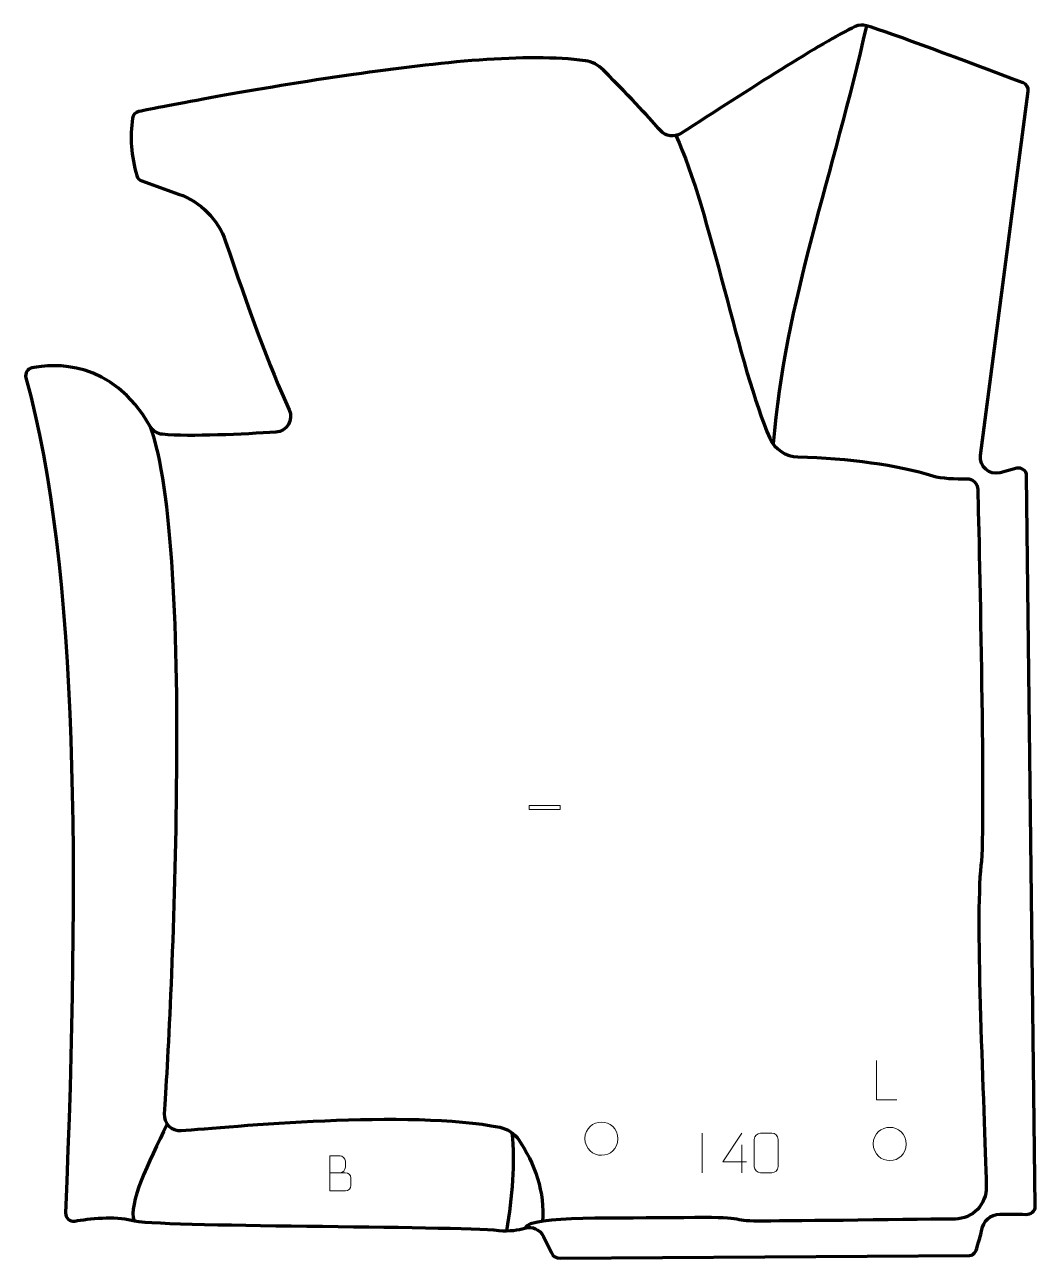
# Model space of a CAD drawing. Header units: millimetres. Extents: x -328 to 313, y -428 to 354.
import ezdxf

# ---------------------------------------------------------------- set-up
doc = ezdxf.new("R2010")
doc.units = ezdxf.units.MM
doc.header["$MEASUREMENT"] = 0
doc.layers.add('layer 1', color=7, linetype='Continuous')
doc.layers.add('layer 2', color=7, linetype='Continuous')

msp = doc.modelspace()

# ---------------------------------------------------------------- linework, layer by layer
at = {"layer": 'layer 1', "color": 230, "lineweight": 200}
msp.add_open_spline([(-302.3081, -399.1017), (-293.633, -183.1362), (-293.8443, 8.4381), (-327.4933, 130.5327), (-327.4933, 130.5327), (-328.2655, 133.3355), (-326.5115, 136.2008), (-323.6642, 136.7786), (-323.6642, 136.7786), (-310.0823, 139.5352), (-272.9676, 142.4072), (-248.5977, 99.6777), (-248.5977, 99.6777), (-246.9802, 96.8417), (-244.0934, 94.9642), (-240.8451, 94.6566), (-240.8451, 94.6566), (-223.3759, 93.0021), (-188.7976, 94.7832), (-168.9701, 96.0522), (-168.9701, 96.0522), (-161.9597, 96.5009), (-157.5856, 103.8514), (-160.5331, 110.2324), (-160.5331, 110.2324), (-172.9315, 137.0711), (-186.8782, 175.9221), (-200.8309, 216.8779), (-200.8309, 216.8779), (-205.6318, 230.9703), (-216.6212, 242.0853), (-230.6494, 247.0453), (-230.6494, 247.0453), (-230.6494, 247.0453), (-254.0432, 255.3169), (-254.0432, 255.3169), (-254.0432, 255.3169), (-255.5764, 255.8591), (-256.7564, 257.1132), (-257.1938, 258.681), (-257.1938, 258.681), (-260.6415, 271.0434), (-261.6417, 283.2103), (-259.881, 295.1568), (-259.881, 295.1568), (-259.5744, 297.2382), (-257.9869, 298.8998), (-255.926, 299.3167), (-255.926, 299.3167), (-241.5411, 302.2272), (-183.0354, 313.812), (-119.6913, 322.835), (-119.6913, 322.835), (-66.3037, 330.4399), (-9.4797, 336.7204), (27.2631, 331.4774), (27.2631, 331.4774), (31.5585, 330.8646), (35.5298, 328.8425), (38.5848, 325.7596), (38.5848, 325.7596), (57.6031, 306.5681), (68.9047, 294.114), (74.8765, 287.256), (74.8765, 287.256), (78.1365, 283.5123), (83.6458, 282.732), (87.8199, 285.4173), (87.8199, 285.4173), (131.2437, 313.3531), (177.0508, 343.1314), (198.4609, 353.2018), (198.4609, 353.2018), (200.6481, 354.2305), (203.1313, 354.421), (205.4544, 353.7549), (205.4544, 353.7549), (221.4909, 349.1579), (268.3931, 331.1024), (304.9356, 317.5642), (304.9356, 317.5642), (307.1246, 316.7528), (308.4619, 314.5349), (308.1578, 312.2189), (308.1578, 312.2189), (308.1578, 312.2189), (277.8094, 81.3022), (277.8094, 81.3022), (277.8094, 81.3022), (276.8827, 74.2498), (283.3974, 68.5084), (290.2706, 70.3199), (290.2706, 70.3199), (290.2706, 70.3199), (300.795, 73.0938), (300.795, 73.0938), (300.795, 73.0938), (303.9422, 73.9231), (307.0297, 71.5708), (307.0685, 68.3143), (307.0685, 68.3143), (307.0685, 68.3143), (312.5662, -395.0056), (312.5662, -395.0056), (312.5662, -395.0056), (312.6036, -398.1516), (309.8145, -400.0545), (306.6709, -399.9875), (306.6709, -399.9875), (300.5625, -399.8566), (297.1819, -400.0069), (290.2695, -399.9247), (290.2695, -399.9247), (283.74, -399.8467), (279.8495, -404.0829), (278.503, -410.477), (278.503, -410.477), (277.7738, -413.9402), (277.0605, -415.9129), (275.7792, -420.6751), (275.7792, -420.6751), (275.0288, -423.4649), (273.7133, -426.0119), (270.8269, -426.0324), (270.8269, -426.0324), (270.8269, -426.0324), (11.2167, -427.8555), (11.2167, -427.8555), (11.2167, -427.8555), (8.9067, -427.8718), (6.7928, -426.5594), (5.7811, -424.4812), (5.7811, -424.4812), (5.7811, -424.4812), (0.6549, -413.955), (0.6549, -413.955), (0.6549, -413.955), (-1.4742, -409.5827), (-6.4437, -407.3461), (-11.105, -408.7233), (-11.105, -408.7233), (-15.2057, -409.9348), (-20.8286, -410.8559), (-27.6393, -410.1436), (-27.6393, -410.1436), (-56.0604, -407.1715), (-246.1371, -408.0206), (-260.5629, -403.7749), (-260.5629, -403.7749), (-270.7737, -400.7696), (-287.5722, -402.8016), (-296.5159, -404.2455), (-296.5159, -404.2455), (-299.6383, -404.7496), (-302.4351, -402.264), (-302.3081, -399.1017)], degree=3, knots=[0, 0, 0, 0, 0.025, 0.025, 0.025, 0.025, 0.05, 0.05, 0.05, 0.05, 0.075, 0.075, 0.075, 0.075, 0.1, 0.1, 0.1, 0.1, 0.125, 0.125, 0.125, 0.125, 0.15, 0.15, 0.15, 0.15, 0.175, 0.175, 0.175, 0.175, 0.2, 0.2, 0.2, 0.2, 0.225, 0.225, 0.225, 0.225, 0.25, 0.25, 0.25, 0.25, 0.275, 0.275, 0.275, 0.275, 0.3, 0.3, 0.3, 0.3, 0.325, 0.325, 0.325, 0.325, 0.35, 0.35, 0.35, 0.35, 0.375, 0.375, 0.375, 0.375, 0.4, 0.4, 0.4, 0.4, 0.425, 0.425, 0.425, 0.425, 0.45, 0.45, 0.45, 0.45, 0.475, 0.475, 0.475, 0.475, 0.5, 0.5, 0.5, 0.5, 0.525, 0.525, 0.525, 0.525, 0.55, 0.55, 0.55, 0.55, 0.575, 0.575, 0.575, 0.575, 0.6, 0.6, 0.6, 0.6, 0.625, 0.625, 0.625, 0.625, 0.65, 0.65, 0.65, 0.65, 0.675, 0.675, 0.675, 0.675, 0.7, 0.7, 0.7, 0.7, 0.725, 0.725, 0.725, 0.725, 0.75, 0.75, 0.75, 0.75, 0.775, 0.775, 0.775, 0.775, 0.8, 0.8, 0.8, 0.8, 0.825, 0.825, 0.825, 0.825, 0.85, 0.85, 0.85, 0.85, 0.875, 0.875, 0.875, 0.875, 0.9, 0.9, 0.9, 0.9, 0.925, 0.925, 0.925, 0.925, 0.95, 0.95, 0.95, 0.95, 1, 1, 1, 1], dxfattribs=at)
at = {"layer": 'layer 1', "color": 250, "lineweight": 9}
for points, knots in [([(224.7366, -327.4697), (224.7366, -327.4697), (211.7875, -327.4697), (211.7875, -327.4697), (211.7875, -327.4697), (211.7875, -327.4697), (211.7875, -302.5161), (211.7875, -302.5161)], [0, 0, 0, 0, 0.33333333, 0.33333333, 0.33333333, 0.33333333, 1, 1, 1, 1]), ([(26.9695, -351.9016), (27.0402, -345.2612), (32.3142, -341.4152), (37.4695, -341.5122), (37.4695, -341.5122), (42.6248, -341.4152), (47.8988, -345.4786), (47.9695, -352.119), (47.9695, -352.119), (47.5993, -358.4483), (43.1574, -362.479), (37.4695, -362.5084), (37.4695, -362.5084), (32.3142, -362.6054), (27.0402, -358.542), (26.9695, -351.9016)], [0, 0, 0, 0, 0.2, 0.2, 0.2, 0.2, 0.4, 0.4, 0.4, 0.4, 0.6, 0.6, 0.6, 0.6, 1, 1, 1, 1]), ([(129.3508, -366.6525), (129.3508, -366.6525), (114.5291, -366.6525), (114.5291, -366.6525), (114.5291, -366.6525), (114.5291, -366.6525), (126.4067, -348.582), (126.4067, -348.582)], [0, 0, 0, 0, 0.33333333, 0.33333333, 0.33333333, 0.33333333, 1, 1, 1, 1]), ([(138.3593, -348.5698), (140.7254, -348.5698), (143.0919, -348.5698), (145.4584, -348.5698), (145.4584, -348.5698), (147.4389, -348.5342), (149.4649, -350.0285), (149.492, -352.4706), (149.492, -352.4706), (149.4916, -358.228), (149.4916, -363.9858), (149.492, -369.744), (149.492, -369.744), (149.3499, -372.0716), (147.6435, -373.5539), (145.4584, -373.5647), (145.4584, -373.5647), (143.086, -373.5643), (140.7136, -373.5643), (138.3416, -373.5647), (138.3416, -373.5647), (136.3831, -373.6703), (134.3767, -371.7824), (134.3881, -369.7614), (134.3881, -369.7614), (134.3885, -363.9808), (134.3885, -358.2005), (134.3881, -352.4207), (134.3881, -352.4207), (134.3924, -350.2787), (136.1695, -348.5562), (138.3593, -348.5698)], [0, 0, 0, 0, 0.11111111, 0.11111111, 0.11111111, 0.11111111, 0.22222222, 0.22222222, 0.22222222, 0.22222222, 0.33333333, 0.33333333, 0.33333333, 0.33333333, 0.44444444, 0.44444444, 0.44444444, 0.44444444, 0.55555556, 0.55555556, 0.55555556, 0.55555556, 0.66666667, 0.66666667, 0.66666667, 0.66666667, 0.77777778, 0.77777778, 0.77777778, 0.77777778, 1, 1, 1, 1]), ([(209.8033, -355.2414), (209.874, -348.601), (215.148, -344.755), (220.3033, -344.852), (220.3033, -344.852), (225.4586, -344.755), (230.7326, -348.8184), (230.8033, -355.4588), (230.8033, -355.4588), (230.4331, -361.7881), (225.9912, -365.8188), (220.3033, -365.8482), (220.3033, -365.8482), (215.148, -365.9452), (209.874, -361.8818), (209.8033, -355.2414)], [0, 0, 0, 0, 0.2, 0.2, 0.2, 0.2, 0.4, 0.4, 0.4, 0.4, 0.6, 0.6, 0.6, 0.6, 1, 1, 1, 1]), ([(-134.7139, -373.5578), (-131.4549, -373.5574), (-128.1955, -373.5574), (-124.9358, -373.5578), (-124.9358, -373.5578), (-123.1665, -373.5733), (-121.4436, -375.1283), (-121.4436, -376.9641), (-121.4436, -376.9641), (-121.4439, -377.9749), (-121.4439, -380.7062), (-121.4436, -381.7173), (-121.4436, -381.7173), (-121.4277, -383.3814), (-122.809, -385.1852), (-124.8884, -385.17), (-124.8884, -385.17), (-128.1484, -385.1697), (-131.4081, -385.1697), (-134.6674, -385.17), (-134.6674, -385.17), (-134.6674, -377.7196), (-134.6674, -370.2695), (-134.6674, -362.8197), (-134.6674, -362.8197), (-132.5413, -362.8197), (-130.4149, -362.8197), (-128.2884, -362.8197), (-128.2884, -362.8197), (-126.7829, -362.8039), (-124.9049, -364.5151), (-124.889, -366.2728), (-124.889, -366.2728), (-124.8894, -368.1234), (-124.8894, -368.2541), (-124.889, -370.105), (-124.889, -370.105), (-124.8736, -371.9556), (-126.5345, -373.5733), (-128.3349, -373.5578)], [0, 0, 0, 0, 0.09090909, 0.09090909, 0.09090909, 0.09090909, 0.18181818, 0.18181818, 0.18181818, 0.18181818, 0.27272727, 0.27272727, 0.27272727, 0.27272727, 0.36363636, 0.36363636, 0.36363636, 0.36363636, 0.45454545, 0.45454545, 0.45454545, 0.45454545, 0.54545455, 0.54545455, 0.54545455, 0.54545455, 0.63636364, 0.63636364, 0.63636364, 0.63636364, 0.72727273, 0.72727273, 0.72727273, 0.72727273, 0.81818182, 0.81818182, 0.81818182, 0.81818182, 1, 1, 1, 1])]:
    msp.add_open_spline(points, degree=3, knots=knots, dxfattribs=at)
for points in [[(101.3884, -348.6039), (101.3884, -348.6039), (101.3884, -373.578), (101.3884, -373.578)], [(126.4067, -355.8914), (126.4067, -355.8914), (126.4067, -373.5561), (126.4067, -373.5561)]]:
    msp.add_open_spline(points, degree=3, dxfattribs=at)
at = {"layer": 'layer 2', "color": 142, "lineweight": 200}
for points in [[(205.4542, 353.7549), (184.7229, 260.2949), (153.6456, 178.6163), (146.3618, 88.6103)], [(-237.8814, -342.7823), (-249.9929, -367.6309), (-262.772, -393.0425), (-258.8628, -404.3639)], [(-22.4676, -410.3899), (-18.9144, -388.4647), (-17.0828, -367.4357), (-19.0647, -348.3917)]]:
    msp.add_open_spline(points, degree=3, dxfattribs=at)
for points, knots in [([(84.7398, 284.103), (106.3577, 236.9472), (124.7296, 136.1547), (144.2718, 92.2388), (144.2718, 92.2388), (147.4185, 85.1667), (154.328, 80.5076), (162.0662, 80.3241), (162.0662, 80.3241), (194.012, 79.566), (225.2826, 75.3598), (247.6748, 68.2514), (247.6748, 68.2514), (252.7735, 66.6325), (262.4735, 66.4109), (269.0782, 66.4748), (269.0782, 66.4748), (272.9019, 66.5115), (276.0427, 63.4659), (276.1337, 59.6432), (276.1337, 59.6432), (277.0291, 22.1722), (281.0412, -153.6282), (278.1509, -178.776), (278.1509, -178.776), (274.1663, -213.4417), (280.3127, -331.7795), (281.4674, -382.5008), (281.4674, -382.5008), (281.7203, -393.6211), (272.8444, -402.8067), (261.7217, -402.9418), (261.7217, -402.9418), (224.927, -403.3902), (150.5671, -404.2873), (137.1146, -404.2873), (137.1146, -404.2873), (119.185, -404.2873), (129.5362, -401.3032), (89.6932, -402.1001), (89.6932, -402.1001), (49.8504, -402.8967), (-7.7173, -400.4099), (-11.105, -408.7235)], [0, 0, 0, 0, 0.08333333, 0.08333333, 0.08333333, 0.08333333, 0.16666667, 0.16666667, 0.16666667, 0.16666667, 0.25, 0.25, 0.25, 0.25, 0.33333333, 0.33333333, 0.33333333, 0.33333333, 0.41666667, 0.41666667, 0.41666667, 0.41666667, 0.5, 0.5, 0.5, 0.5, 0.58333333, 0.58333333, 0.58333333, 0.58333333, 0.66666667, 0.66666667, 0.66666667, 0.66666667, 0.75, 0.75, 0.75, 0.75, 0.83333333, 0.83333333, 0.83333333, 0.83333333, 1, 1, 1, 1]), ([(-248.5975, 99.6776), (-234.9239, 59.9838), (-230.6369, -29.7626), (-232.2304, -138.9325), (-232.2304, -138.9325), (-233.5505, -229.3392), (-237.7828, -307.1763), (-239.7601, -336.2403), (-239.7601, -336.2403), (-240.1736, -342.3158), (-235.101, -347.3447), (-229.0282, -346.8864), (-229.0282, -346.8864), (-199.3353, -344.6466), (-83.3056, -333.2208), (-26.9237, -344.8043), (-26.9237, -344.8043), (-22.0501, -345.8055), (-17.7515, -348.6422), (-14.936, -352.7446), (-14.936, -352.7446), (-5.139, -367.0201), (1.9402, -386.7083), (-0.0004, -404.3638)], [0, 0, 0, 0, 0.14285714, 0.14285714, 0.14285714, 0.14285714, 0.28571429, 0.28571429, 0.28571429, 0.28571429, 0.42857143, 0.42857143, 0.42857143, 0.42857143, 0.57142857, 0.57142857, 0.57142857, 0.57142857, 0.71428571, 0.71428571, 0.71428571, 0.71428571, 1, 1, 1, 1])]:
    msp.add_open_spline(points, degree=3, knots=knots, dxfattribs=at)
at = {"layer": 'layer 2', "color": 142, "lineweight": 9}
msp.add_open_spline([(-8.2633, -143.1571), (-8.2633, -143.1571), (-8.2633, -140.6523), (-8.2633, -140.6523), (-8.2633, -140.6523), (-8.2633, -140.6523), (11.3645, -140.6523), (11.3645, -140.6523), (11.3645, -140.6523), (11.3645, -140.6523), (11.3645, -143.1571), (11.3645, -143.1571), (11.3645, -143.1571), (11.3645, -143.1571), (-8.2633, -143.1571), (-8.2633, -143.1571)], degree=3, knots=[0, 0, 0, 0, 0.2, 0.2, 0.2, 0.2, 0.4, 0.4, 0.4, 0.4, 0.6, 0.6, 0.6, 0.6, 1, 1, 1, 1], dxfattribs=at)

doc.saveas('drawing.dxf')
